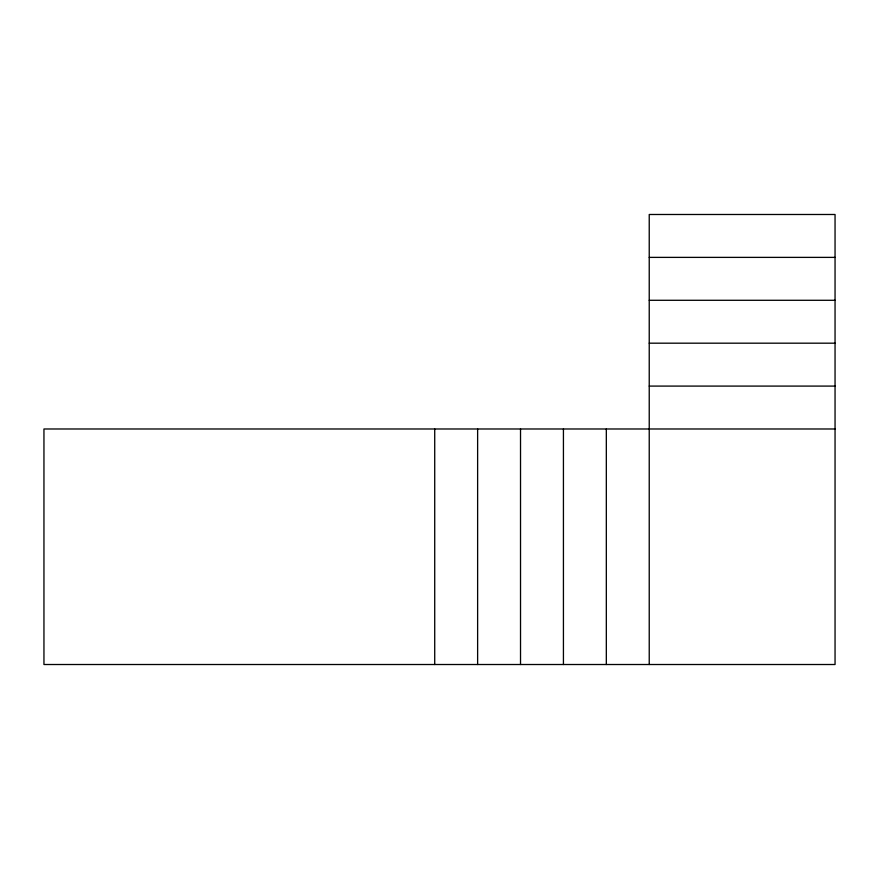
<?xml version="1.0" encoding="UTF-8"?>
<svg xmlns="http://www.w3.org/2000/svg" width="879" height="879" viewBox="0 0 879 879"><rect width="100%" height="100%" fill="white"/><g stroke="black" fill="none" stroke-linecap="round" stroke-linejoin="round"><path stroke-width="1.32" d="M649.229 257.382L835.05 257.382M649.229 300.288L835.05 300.288M649.229 343.184L835.05 343.184M649.229 386.09L835.05 386.09M835.05 428.985L43.95 428.985L43.95 664.513L835.05 664.513L835.05 214.487L649.229 214.487L649.229 664.513M606.323 428.985L606.323 664.513M563.428 428.985L563.428 664.513M520.522 428.985L520.522 664.513M477.627 428.985L477.627 664.513M434.72 428.985L434.72 664.513"/></g></svg>
